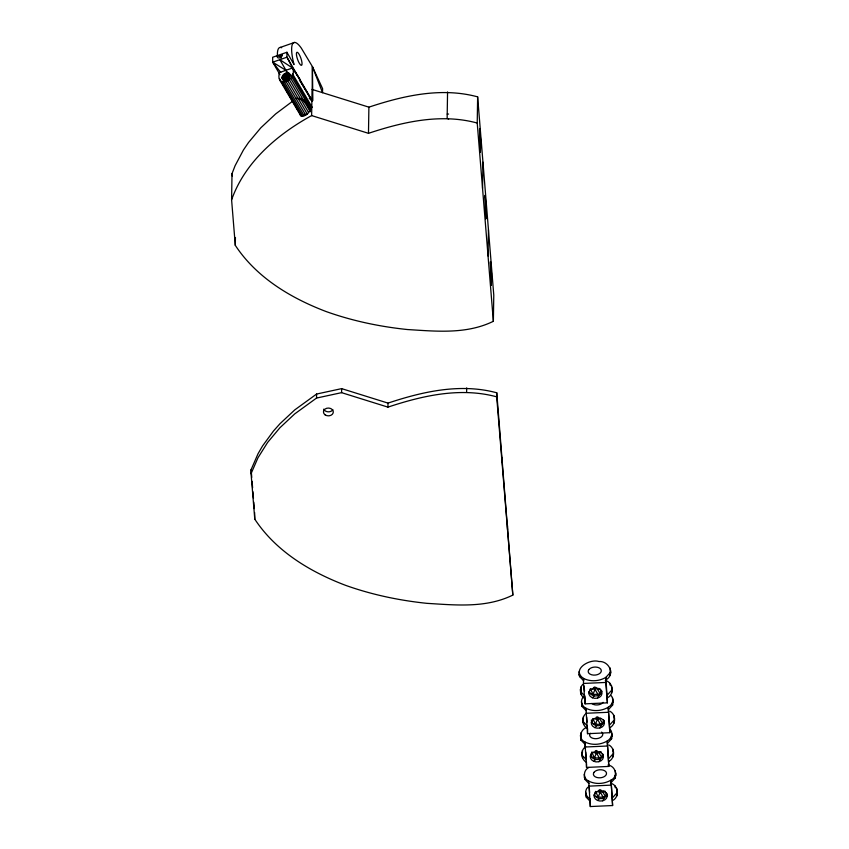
<?xml version="1.0" encoding="UTF-8"?>
<svg xmlns="http://www.w3.org/2000/svg" width="849" height="849" viewBox="0 0 849 849"><rect width="100%" height="100%" fill="white"/><g stroke="black" fill="none" stroke-linecap="round" stroke-linejoin="round"><path stroke-width="1.27" d="M312.199 89.453L312.411 66.615L301.331 48.149A29.842 7.588 70.6 0 0 294.041 64.566L286.909 52.267L272.656 57.254L272.72 62.179L280.021 74.765M231.597 199.833C244.979 161.968 277.358 134.429 311.636 115.581L312.05 89.41L368.891 107.154C403.625 95.629 441.416 87.023 477.637 96.86L493.778 295.123L493.365 321.293C466.451 334.474 436.375 331.29 407.456 329.539C379.747 326.653 352.377 320.911 326.112 311.541C290.793 298.084 256.451 277.549 235.3 245.35L231.597 199.833L232.01 173.663L235.109 165.682L243.398 150.05L248.566 142.452L260.866 127.764L275.66 113.925L292.788 101.095M235.3 245.35L235.428 237.497M251.071 473.636L251.124 469.603L258.032 453.748L262.521 446.001L273.516 430.963L279.99 423.715L294.783 409.876L316.603 394.042L341.648 388.63L388.004 403.105C422.749 391.569 460.54 382.973 496.761 392.8L512.838 595.085C485.915 608.277 455.839 605.093 426.93 603.342C399.221 600.455 371.851 594.703 345.585 585.343C310.256 571.886 275.925 551.341 254.774 519.153L251.071 473.636L257.969 457.781L267.626 442.425L279.926 427.737L294.72 413.898L316.539 398.064L341.585 392.652L387.94 407.127C422.685 395.602 460.476 386.995 496.697 396.833L512.838 595.085M254.774 519.153L254.626 512.52M316.539 398.064L316.603 394.042M341.585 392.652L341.648 388.63M311.636 115.581L368.477 133.325L368.891 107.154M387.94 407.127L388.004 403.105M447.561 91.936L447.147 118.107L448.622 119.2M466.621 391.909L466.685 387.887M493.365 321.293L477.223 123.031L477.637 96.86M482.55 188.351L482.954 162.18M488.048 255.974L488.462 229.803M496.697 396.833L496.761 392.8M502.014 462.143L502.077 458.12M507.522 529.776L507.585 525.743M583.443 683.445L583.518 678.415C570.921 669.861 589.524 658.325 598.948 661.53C608.871 660.692 615.599 674.393 606.027 679.773L607.406 702.845L585.099 703.853L583.443 683.445L605.74 682.447L605.825 677.406L609.975 672.896L610.537 670.339M585.099 703.853L585.025 697.008M609.911 729.174C613.731 732.814 611.376 738.726 607.247 740.986L608.829 766.424L586.532 767.432L584.94 741.994C577.67 738.747 580.525 729.015 587.285 727.2M610.909 695.437C614.74 699.077 612.384 704.988 608.255 707.249L609.837 732.687L587.529 733.695L585.948 708.257C581.586 706.198 579.856 700.223 583.571 696.711M586.532 767.432L586.585 763.654M587.529 733.695L587.614 728.654C582.584 726.097 581.225 718.551 585.014 714.391M607.948 765.023C615.674 766.074 618.592 776.474 611.025 780.114L612.607 805.542L590.31 806.55L588.728 781.112C582.722 778.48 583.221 770.181 588.877 767.443M590.31 806.55L590.151 798.803C585.693 796.797 584.101 790.737 587.784 787.246M608.829 766.424L607.247 740.986C600.604 744.934 591.891 745.518 584.94 741.994L585.439 748.213M609.837 732.687L608.255 707.249C601.601 711.186 592.899 711.78 585.948 708.257L586.128 710.645L582.096 706.506L581.395 701.645M612.607 805.542L611.025 780.114C604.382 784.051 595.669 784.646 588.728 781.112M282.038 77.673C281.932 74.086 288.798 70.478 289.965 74.914C290.082 78.501 283.205 82.109 282.038 77.673L283.343 79.902M289.222 75.975L279.841 59.685L292.534 68.005L299.92 79.509L292.534 68.005L279.321 72.611C275.607 90.355 297.819 79.509 292.534 68.005L286.973 57.191L286.909 52.267M300.122 114.456L300.801 116.016L302.732 116.302A6.834 3.332 -42.7 0 0 308.145 113.182L310.15 110.572L310.734 107.197M607.481 697.814C614.708 694.1 613.18 682.246 605.273 680.463M609.911 727.657C616.172 724.42 616.141 714.38 609.869 711.229M608.903 761.394C615.164 758.157 615.132 748.118 608.86 744.976M612.681 800.511C619.908 796.808 618.38 784.943 610.473 783.171M585.184 698.812C580.154 696.254 578.795 688.709 582.584 684.549M580.631 692.2L581.194 689.675M583.061 722.043L583.401 716.8M586.606 762.402C580.843 759.505 580.047 750.155 585.693 746.717M611.63 693.293L611.98 688.019M608.457 709.615L612.596 705.084L612.967 700.181M614.06 723.136L614.411 717.861M607.449 743.353L611.588 738.821L611.959 733.918M613.052 756.873L613.403 751.598M611.227 782.47L615.366 777.939L615.737 773.036M616.83 795.991L617.181 790.716M595.828 687.329L593.005 694.355L590.395 688.677L588.973 692.848L593.005 694.355L597.898 694.344L600.254 693.76L601.251 690.141M593.239 723.613L597.855 724.388L602.684 723.603L603.681 719.984M601.251 752.246L596.433 753.031L591.817 752.256L590.395 756.427L594.427 757.934L599.32 757.924L601.676 757.34L602.673 753.721M606.451 792.849L605.454 796.458L600.625 797.253L596.009 796.479M591.403 722.69L592.825 718.519L595.436 724.197L598.258 717.172M594.173 795.555L595.595 791.374L598.205 797.052L601.028 790.026M601.93 691.086C600.657 697.294 591.191 697.602 589.238 691.68M604.361 720.928C602.96 727.837 591.976 727.094 591.329 720.122M603.352 754.665C602.079 760.874 592.613 761.182 590.66 755.26M607.131 793.783C605.857 799.991 596.391 800.299 594.438 794.377M591.817 752.256L594.427 757.934L597.25 750.909M590.235 733.239L589.715 734.268A6.58 4.012 -4.7 0 0 594.99 738.683L596.709 738.641A6.58 4.012 -4.7 0 0 602.111 736.083L602.641 735.054A6.58 4.012 -4.7 0 0 601.58 732.103M597.537 698.09L599.118 695.023M599.967 727.933L601.548 724.866M598.959 761.67L600.54 758.603M602.737 800.798L604.318 797.731M611.407 690.545L607.268 695.066M613.838 720.387L609.699 724.908M612.829 754.124L608.691 758.645M616.607 793.242L612.469 797.773M304.409 101.721L304.175 100.352L304.282 101.498L301.384 98.399L301.299 100.065L299.251 97.964L298.763 99.524L297.182 97.826L296.152 98.771M592.506 697.804L594.173 695.904M594.937 727.646L596.603 725.746M593.929 761.383L595.595 759.484M597.707 800.501L599.373 798.601M301.841 116.302L304.95 114.148M286.272 75.858L289.265 75.083L290.687 75.667M607.523 795.534L605.454 796.458L602.684 791.947L597.792 791.958M280.234 47.438L294.486 42.45M280.764 72.462L272.72 62.179L286.973 57.191L312.209 100.713M599.691 688.486L592.591 689.25M601.113 752.065L598.906 752.83L601.676 757.34M604.902 791.194L602.684 791.947L605.04 791.364M368.477 133.325C403.222 121.8 441.002 113.193 477.223 123.031M599.829 688.666L597.484 689.25L600.254 693.76M595.022 719.092L599.914 719.092L602.684 723.603M585.874 713.287L608.171 712.29M584.865 747.024L607.162 746.027M588.644 786.153L610.94 785.145M447.211 114.084L448.59 114.053M578.965 671.803L579.665 676.664L583.698 680.802L583.518 678.415C590.469 681.938 599.171 681.354 605.825 677.406L606.027 679.773M581.735 704.044L582.096 706.506L581.586 703.98M580.387 735.383L581.087 740.243L585.12 744.382M584.165 774.5L584.865 779.361L588.898 783.51M272.72 62.179L285.922 70.308L289.031 75.603M584.95 696.106L580.918 691.956L580.408 689.462M587.37 725.948L583.337 721.799L582.839 719.305M586.372 759.685L582.34 755.536L581.83 753.042M590.384 801.52L586.372 797.37L585.608 792.17M309.206 98.219L311.944 100.925M579.305 674.202L579.665 676.664L579.156 674.138M580.727 737.781L581.087 740.243L580.96 732.846M584.505 776.909L584.865 779.361L584.356 776.846M312.188 100.723L299.389 79.657L312.103 101.349M593.875 687.329L597.898 694.344M596.306 717.172L600.328 724.186M595.298 750.909L599.32 757.924M599.076 790.026L603.098 797.052M292.608 73.99L312.209 107.388M292.406 75.434L311.35 107.717M291.759 76.941L310.702 109.15M289.413 73.513L291.069 76.261M288.777 73.067L290.071 75.274M304.823 101.148L310.065 110.094M304.218 100.267L305.523 102.496M287.949 72.855L289.265 75.083M290.729 78.405L310.32 111.792M286.994 72.865L289.583 77.28M303.348 100.352L304.664 102.602M285.964 73.12L289.297 78.808M289.371 79.721L308.346 112.068M284.935 73.587L288.214 79.169M283.98 74.234L287.238 79.785M287.779 80.804L307.359 114.18M283.173 75.03L286.442 80.591M286.071 81.578L305.704 115.04M282.547 75.901L285.158 80.358M282.165 76.813L284.118 80.146M284.362 82.003L303.963 115.4M282.186 78.448L283.492 80.676M282.759 82.024L302.361 115.422M281.38 81.663L301.628 116.175M279.395 78.596L281.359 81.939M282.664 84.168L283.969 86.396M285.275 88.614L292.459 100.861M293.765 103.09L298.339 110.89M279.639 79.891L300.567 115.443M279.724 55.779L281.051 58.072M312.411 66.615L322.599 88.657L322.535 92.679L312.411 66.615L312.846 100.543M610.739 672.716L610.028 667.855M611.694 688.252L612.203 690.736M613.158 702.558L612.458 697.698M611.651 733.812L612.161 736.295M615.939 775.413L615.238 770.552M617.403 793.433L616.671 788.233M579.485 675.433L579.549 676.08M580.918 691.956L581.172 694.673M581.915 705.275L581.979 705.922M583.337 721.799L583.603 724.515M580.907 739.012L580.971 739.659M584.685 778.13L584.749 778.777M586.118 794.664L586.372 797.37M582.34 755.536L582.594 758.253M611.471 685.536L611.62 687.35M613.901 715.378L614.124 718.095M609.975 672.896L610.166 675.242M612.405 702.739L612.596 705.084M609.922 683.275L610.07 685.09M612.893 749.115L613.116 751.832M615.175 775.593L615.366 777.939M611.397 736.476L611.588 738.821M615.122 785.983L615.27 787.787M605.74 682.447L607.406 702.845M594.799 686.894L595.011 689.452M597.229 716.736L597.441 719.294M599.999 789.602L600.211 792.149M596.221 750.474L596.433 753.031M584.112 685.907L584.526 691.001M586.648 717.023L587.062 722.128M589.217 787.331L589.63 792.435M580.971 686.958L581.119 688.762M585.746 752.034L586.266 758.412M582.393 750.537L582.541 752.341M232.01 173.663L232.202 176.008M251.124 469.603L251.76 477.414M252.079 481.309L252.609 487.814M252.928 491.72L253.458 498.214M253.777 502.12L254.307 508.625M286.75 75.041A6.58 3.629 -30.3 0 1 290.952 74.691M277.432 55.938A29.842 7.588 70.6 0 1 281.656 47.735M332.872 409.685A4.935 3.905 0.9 0 1 328.117 411.818A4.935 3.905 0.9 0 1 323.766 409.144M603.119 702.346A6.58 4.012 -4.7 0 1 597.717 704.903L595.998 704.946A6.58 4.012 -4.7 0 1 591.774 703.481M479.526 130.024L480.396 152.385L480.693 140.732L479.685 128.57L479.526 130.024M484.949 196.639L485.819 219L486.127 207.347L485.108 195.185L484.949 196.639M490.351 262.967L491.221 285.328L491.518 273.675L490.51 261.513L490.351 262.967M282.367 54.867C282.42 57.233 277.856 59.632 277.082 56.703L282.367 54.867M588.813 669.659L588.293 670.689A6.58 4.012 -4.7 0 0 593.568 675.104L595.287 675.061A6.58 4.012 -4.7 0 0 600.689 672.504L601.219 671.474A6.58 4.012 -4.7 0 0 595.934 667.07L594.226 667.102A6.58 4.012 -4.7 0 0 588.813 669.659M594.013 772.357L593.493 773.386A6.58 4.012 -4.7 0 0 598.768 777.801L600.487 777.769A6.58 4.012 -4.7 0 0 605.889 775.201L606.419 774.182A6.58 4.012 -4.7 0 0 601.134 769.767L599.426 769.799A6.58 4.012 -4.7 0 0 594.013 772.357M598.343 688.497L596.72 688.04A6.58 5.211 0.9 0 0 589.026 694.344A6.58 5.211 0.9 0 0 599.543 697.241A6.58 5.211 0.9 0 0 598.343 688.497M600.774 718.339L599.15 717.883A6.58 5.211 0.9 0 0 591.456 724.186A6.58 5.211 0.9 0 0 601.973 727.084A6.58 5.211 0.9 0 0 600.774 718.339M599.765 752.076L598.142 751.62A6.58 5.211 0.9 0 0 590.448 757.924A6.58 5.211 0.9 0 0 600.965 760.821A6.58 5.211 0.9 0 0 599.765 752.076M603.543 791.194L601.92 790.748A6.58 5.211 0.9 0 0 594.226 797.041A6.58 5.211 0.9 0 0 604.743 799.938A6.58 5.211 0.9 0 0 603.543 791.194M296.492 55.068A6.909 1.751 70.7 0 0 301.183 65.341A6.909 1.751 70.7 0 0 300.005 56.034A6.909 1.751 70.7 0 0 296.492 55.068M325.125 414.864A4.935 3.905 0.9 0 0 333.222 412.741A4.935 3.905 0.9 0 0 326.801 408.242A4.935 3.905 0.9 0 0 325.125 414.864"/></g></svg>
